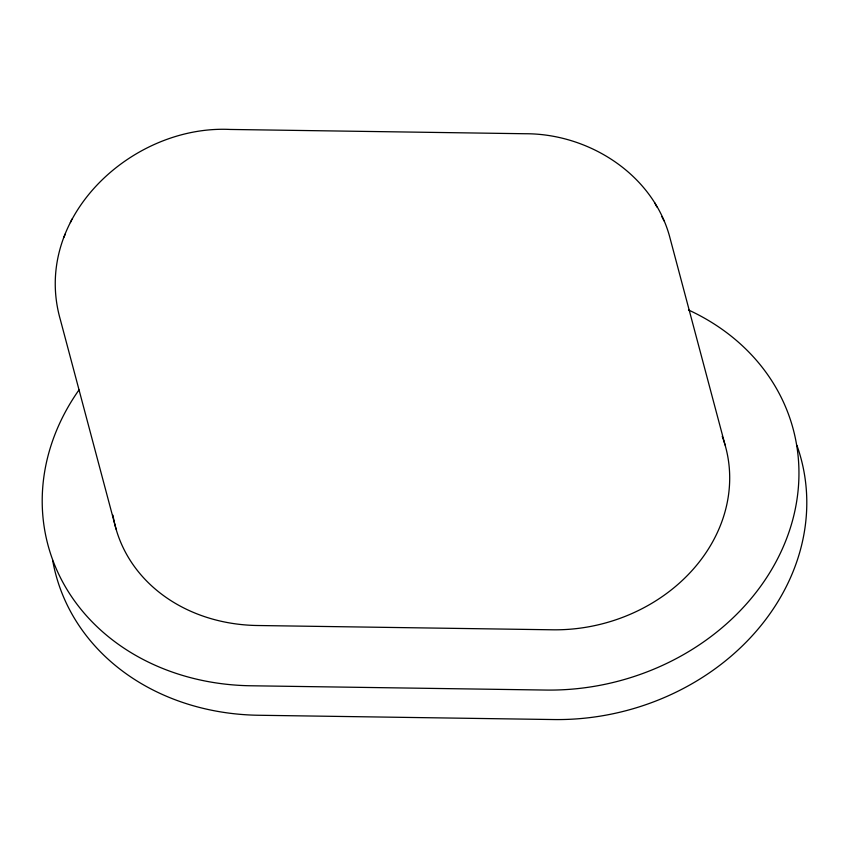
<?xml version="1.0" encoding="UTF-8"?>
<svg xmlns="http://www.w3.org/2000/svg" width="849" height="849" viewBox="0 0 849 849"><rect width="100%" height="100%" fill="white"/><g stroke="black" fill="none" stroke-linecap="round" stroke-linejoin="round"><path stroke-width="1.27" d="M725.067 444.961L669.352 235.576C651.809 173.44 588.028 133.526 525.202 133.739L230.132 129.451C131.733 124.686 31.211 217.949 60.375 319.765L116.09 529.15M70.361 222.597L71.91 219.138M63.728 237.582L65.405 233.846M654.738 202.847L656.871 206.986M661.891 216.686L664.067 220.91M722.212 436.322A163.072 138.896 -14.9 0 1 552.54 629.799L257.47 625.511A163.072 138.896 -14.9 0 1 112.97 515.205M796.903 445.343A232.966 198.422 -14.9 0 1 553.707 719.549L258.637 715.261A232.966 198.422 -14.9 0 1 52.787 560.998M688.518 309.991A232.966 198.422 -14.9 0 1 787.044 537.481A232.966 198.422 -14.9 0 1 545.865 690.057L250.795 685.769A232.966 198.422 -14.9 0 1 79.01 389.914"/></g></svg>
